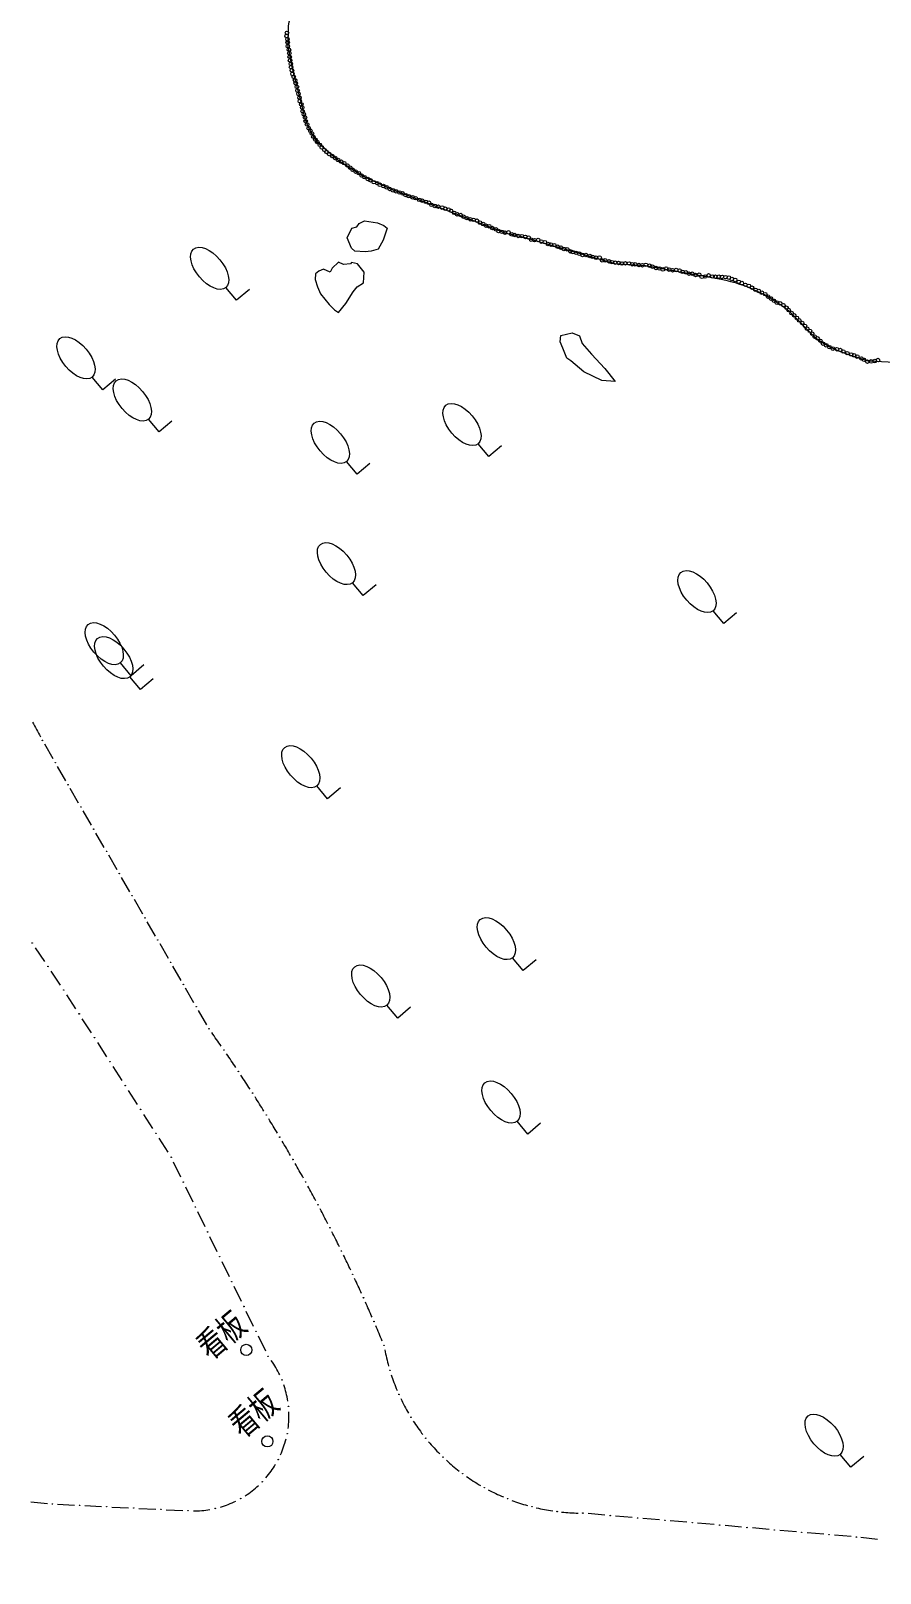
# Model space of a CAD drawing. Header units: metres. Extents: x -10443 to -4073, y -33280 to -26846.
# Drawn here: x -7958.39 to -7932.97, y -29684.37 to -29638.22 of the extents above; entities that cross this region are included whole.
import ezdxf
from ezdxf.enums import TextEntityAlignment as Align

# ---------------------------------------------------------------- set-up
doc = ezdxf.new("R2010")
doc.units = ezdxf.units.M
doc.header["$MEASUREMENT"] = 0
doc.linetypes.add('CONTINUOUS_1', pattern=[0])
doc.linetypes.add('CONTINUOUS_2', pattern=[0])
for name, color, linetype, lineweight in [('園路', 241, 'CONTINUOUS_2', 18), ('木', 254, 'CONTINUOUS_2', 18), ('木材', 241, 'CONTINUOUS_2', 18), ('構造物', 241, 'CONTINUOUS_2', 18), ('石', 241, 'CONTINUOUS_2', 18), ('護岸', 241, 'CONTINUOUS_2', 18)]:
    doc.layers.add(name, color=color, linetype=linetype, lineweight=lineweight)
doc.styles.add('MS Gothic', font='MS Gothic.ttf')

msp = doc.modelspace()

# ---------------------------------------------------------------- hatches: boundary and pattern name
at = {"layer": '園路', "linetype": 'CONTINUOUS_1', "lineweight": 18}
for points in [[(-7958.033, -29659.454, 1), (-7958.048, -29659.454, 1)], [(-7957.649, -29660.117, 1), (-7957.664, -29660.117, 1)], [(-7957.266, -29660.781, 1), (-7957.281, -29660.781, 1)], [(-7956.882, -29661.445, 1), (-7956.897, -29661.445, 1)], [(-7956.499, -29662.108, 1), (-7956.514, -29662.108, 1)], [(-7956.116, -29662.772, 1), (-7956.131, -29662.772, 1)], [(-7955.732, -29663.436, 1), (-7955.747, -29663.436, 1)], [(-7955.349, -29664.099, 1), (-7955.364, -29664.099, 1)], [(-7954.965, -29664.763, 1), (-7954.98, -29664.763, 1)], [(-7958.341, -29665.512, 1), (-7958.356, -29665.512, 1)], [(-7954.582, -29665.426, 1), (-7954.597, -29665.426, 1)], [(-7957.868, -29666.215, 1), (-7957.883, -29666.215, 1)], [(-7954.198, -29666.09, 1), (-7954.213, -29666.09, 1)], [(-7957.394, -29666.918, 1), (-7957.409, -29666.918, 1)], [(-7953.815, -29666.754, 1), (-7953.83, -29666.754, 1)], [(-7953.431, -29667.417, 1), (-7953.446, -29667.417, 1)], [(-7956.935, -29667.633, 1), (-7956.95, -29667.633, 1)], [(-7953.048, -29668.081, 1), (-7953.063, -29668.081, 1)], [(-7956.475, -29668.348, 1), (-7956.49, -29668.348, 1)], [(-7952.603, -29668.715, 1), (-7952.618, -29668.715, 1)], [(-7956.016, -29669.063, 1), (-7956.031, -29669.063, 1)], [(-7952.168, -29669.357, 1), (-7952.183, -29669.357, 1)], [(-7955.557, -29669.778, 1), (-7955.572, -29669.778, 1)], [(-7951.745, -29670.005, 1), (-7951.76, -29670.005, 1)], [(-7955.097, -29670.493, 1), (-7955.112, -29670.493, 1)], [(-7951.331, -29670.661, 1), (-7951.346, -29670.661, 1)], [(-7954.638, -29671.208, 1), (-7954.653, -29671.208, 1)], [(-7950.929, -29671.323, 1), (-7950.944, -29671.323, 1)], [(-7954.179, -29671.923, 1), (-7954.194, -29671.923, 1)], [(-7950.538, -29671.991, 1), (-7950.553, -29671.991, 1)], [(-7953.816, -29672.667, 1), (-7953.831, -29672.667, 1)], [(-7950.157, -29672.666, 1), (-7950.172, -29672.666, 1)], [(-7953.454, -29673.412, 1), (-7953.469, -29673.412, 1)], [(-7949.788, -29673.347, 1), (-7949.803, -29673.347, 1)], [(-7949.43, -29674.034, 1), (-7949.445, -29674.034, 1)], [(-7953.091, -29674.156, 1), (-7953.106, -29674.156, 1)], [(-7952.729, -29674.9, 1), (-7952.744, -29674.9, 1)], [(-7949.083, -29674.727, 1), (-7949.098, -29674.727, 1)], [(-7948.748, -29675.426, 1), (-7948.763, -29675.426, 1)], [(-7952.366, -29675.645, 1), (-7952.381, -29675.645, 1)], [(-7952.004, -29676.389, 1), (-7952.019, -29676.389, 1)], [(-7948.424, -29676.129, 1), (-7948.439, -29676.129, 1)], [(-7948.111, -29676.838, 1), (-7948.126, -29676.838, 1)], [(-7951.641, -29677.133, 1), (-7951.656, -29677.133, 1)], [(-7947.811, -29677.552, 1), (-7947.826, -29677.552, 1)], [(-7951.279, -29677.878, 1), (-7951.294, -29677.878, 1)], [(-7950.865, -29678.584, 1), (-7950.88, -29678.584, 1)], [(-7947.635, -29678.301, 1), (-7947.65, -29678.301, 1)], [(-7947.364, -29679.021, 1), (-7947.379, -29679.021, 1)], [(-7950.669, -29679.378, 1), (-7950.684, -29679.378, 1)], [(-7947.005, -29679.701, 1), (-7947.02, -29679.701, 1)], [(-7950.707, -29680.195, 1), (-7950.722, -29680.195, 1)], [(-7946.561, -29680.33, 1), (-7946.576, -29680.33, 1)], [(-7950.975, -29680.968, 1), (-7950.99, -29680.968, 1)], [(-7946.041, -29680.896, 1), (-7946.056, -29680.896, 1)], [(-7945.453, -29681.392, 1), (-7945.468, -29681.392, 1)], [(-7951.452, -29681.633, 1), (-7951.467, -29681.633, 1)], [(-7944.807, -29681.809, 1), (-7944.822, -29681.809, 1)], [(-7957.734, -29682.3, 1), (-7957.749, -29682.3, 1)], [(-7956.923, -29682.34, 1), (-7956.938, -29682.34, 1)], [(-7956.111, -29682.38, 1), (-7956.126, -29682.38, 1)], [(-7952.099, -29682.135, 1), (-7952.114, -29682.135, 1)], [(-7944.112, -29682.14, 1), (-7944.127, -29682.14, 1)], [(-7943.382, -29682.38, 1), (-7943.397, -29682.38, 1)], [(-7955.3, -29682.42, 1), (-7955.315, -29682.42, 1)], [(-7954.488, -29682.46, 1), (-7954.503, -29682.46, 1)], [(-7953.677, -29682.5, 1), (-7953.692, -29682.5, 1)], [(-7952.861, -29682.432, 1), (-7952.876, -29682.432, 1)], [(-7942.626, -29682.525, 1), (-7942.641, -29682.525, 1)], [(-7941.858, -29682.572, 1), (-7941.873, -29682.572, 1)], [(-7941.039, -29682.644, 1), (-7941.054, -29682.644, 1)], [(-7940.22, -29682.715, 1), (-7940.235, -29682.715, 1)], [(-7939.401, -29682.787, 1), (-7939.416, -29682.787, 1)], [(-7938.582, -29682.859, 1), (-7938.597, -29682.859, 1)], [(-7937.763, -29682.93, 1), (-7937.778, -29682.93, 1)], [(-7936.944, -29683.002, 1), (-7936.959, -29683.002, 1)], [(-7936.125, -29683.074, 1), (-7936.14, -29683.074, 1)], [(-7935.306, -29683.145, 1), (-7935.321, -29683.145, 1)], [(-7934.487, -29683.217, 1), (-7934.502, -29683.217, 1)], [(-7933.668, -29683.288, 1), (-7933.683, -29683.288, 1)]]:
    msp.add_hatch(color=241, dxfattribs=at).paths.add_polyline_path(points, flags=0)

# ---------------------------------------------------------------- linework, layer by layer
at = {"layer": '園路', "color": 1, "linetype": 'CONTINUOUS_1', "lineweight": 18}
for p, q in [((-7957.724, -29660.002), (-7957.974, -29659.569)), ((-7957.34, -29660.666), (-7957.59, -29660.233)), ((-7956.957, -29661.329), (-7957.207, -29660.896)), ((-7956.573, -29661.993), (-7956.823, -29661.56)), ((-7956.19, -29662.657), (-7956.44, -29662.224)), ((-7955.806, -29663.32), (-7956.056, -29662.887)), ((-7955.423, -29663.984), (-7955.673, -29663.551)), ((-7955.039, -29664.647), (-7955.289, -29664.215)), ((-7954.656, -29665.311), (-7954.906, -29664.878)), ((-7957.972, -29666.071), (-7958.252, -29665.656)), ((-7954.272, -29665.975), (-7954.522, -29665.542)), ((-7953.889, -29666.638), (-7954.139, -29666.205)), ((-7957.499, -29666.774), (-7957.778, -29666.359)), ((-7957.037, -29667.486), (-7957.307, -29667.065)), ((-7953.505, -29667.302), (-7953.756, -29666.869)), ((-7953.122, -29667.966), (-7953.372, -29667.533)), ((-7956.577, -29668.201), (-7956.848, -29667.78)), ((-7956.118, -29668.916), (-7956.388, -29668.495)), ((-7955.659, -29669.631), (-7955.929, -29669.21)), ((-7955.199, -29670.346), (-7955.47, -29669.925)), ((-7954.74, -29671.061), (-7955.01, -29670.64)), ((-7954.281, -29671.776), (-7954.551, -29671.355)), ((-7953.895, -29672.52), (-7954.114, -29672.07)), ((-7953.533, -29673.264), (-7953.752, -29672.815)), ((-7953.17, -29674.009), (-7953.389, -29673.559)), ((-7952.808, -29674.753), (-7953.027, -29674.303)), ((-7952.445, -29675.497), (-7952.664, -29675.048)), ((-7952.083, -29676.242), (-7952.302, -29675.792)), ((-7951.721, -29676.986), (-7951.939, -29676.536)), ((-7951.358, -29677.73), (-7951.577, -29677.281)), ((-7958.389, -29682.231), (-7957.892, -29682.284)), ((-7957.586, -29682.307), (-7957.086, -29682.332)), ((-7956.774, -29682.348), (-7956.275, -29682.372)), ((-7955.963, -29682.388), (-7955.463, -29682.412)), ((-7955.151, -29682.428), (-7954.652, -29682.452)), ((-7954.34, -29682.468), (-7953.84, -29682.493)), ((-7941.207, -29682.63), (-7941.705, -29682.586)), ((-7940.388, -29682.701), (-7940.886, -29682.658)), ((-7939.569, -29682.773), (-7940.067, -29682.729)), ((-7938.75, -29682.845), (-7939.248, -29682.801)), ((-7937.931, -29682.916), (-7938.429, -29682.873)), ((-7937.112, -29682.988), (-7937.61, -29682.944)), ((-7936.293, -29683.059), (-7936.791, -29683.016)), ((-7935.474, -29683.131), (-7935.972, -29683.088)), ((-7934.655, -29683.203), (-7935.153, -29683.159)), ((-7933.836, -29683.274), (-7934.334, -29683.231)), ((-7933.043, -29683.356), (-7933.54, -29683.303))]:
    msp.add_line(p, q, dxfattribs=at)
for centre in [(-7958.04, -29659.454), (-7957.657, -29660.117), (-7957.273, -29660.781), (-7956.89, -29661.445), (-7956.506, -29662.108), (-7956.123, -29662.772), (-7955.74, -29663.436), (-7955.356, -29664.099), (-7954.973, -29664.763), (-7958.349, -29665.512), (-7954.589, -29665.426), (-7957.875, -29666.215), (-7954.206, -29666.09), (-7957.402, -29666.918), (-7953.822, -29666.754), (-7953.439, -29667.417), (-7956.942, -29667.633), (-7953.055, -29668.081), (-7956.483, -29668.348), (-7952.61, -29668.715), (-7956.023, -29669.063), (-7952.176, -29669.357), (-7955.564, -29669.778), (-7951.752, -29670.005), (-7955.105, -29670.493), (-7951.339, -29670.661), (-7954.645, -29671.208), (-7950.937, -29671.323), (-7954.186, -29671.923), (-7950.545, -29671.991), (-7953.824, -29672.667), (-7950.165, -29672.666), (-7953.461, -29673.412), (-7949.795, -29673.347), (-7949.437, -29674.034), (-7953.099, -29674.156), (-7952.736, -29674.9), (-7949.09, -29674.727), (-7948.755, -29675.426), (-7952.374, -29675.645), (-7952.011, -29676.389), (-7948.431, -29676.129), (-7948.119, -29676.838), (-7951.649, -29677.133), (-7947.818, -29677.552), (-7951.286, -29677.878), (-7950.872, -29678.584), (-7947.642, -29678.301), (-7947.372, -29679.021), (-7950.676, -29679.378), (-7947.012, -29679.701), (-7950.714, -29680.195), (-7946.569, -29680.33), (-7950.983, -29680.968), (-7946.049, -29680.896), (-7945.461, -29681.392), (-7951.46, -29681.633), (-7944.814, -29681.809), (-7957.742, -29682.3), (-7956.93, -29682.34), (-7956.119, -29682.38), (-7952.106, -29682.135), (-7944.12, -29682.14), (-7943.389, -29682.38), (-7955.307, -29682.42), (-7954.496, -29682.46), (-7953.684, -29682.5), (-7952.869, -29682.432), (-7942.634, -29682.525), (-7941.866, -29682.572), (-7941.047, -29682.644), (-7940.228, -29682.715), (-7939.409, -29682.787), (-7938.59, -29682.859), (-7937.771, -29682.93), (-7936.952, -29683.002), (-7936.133, -29683.074), (-7935.314, -29683.145), (-7934.495, -29683.217), (-7933.676, -29683.288)]:
    msp.add_circle(centre, 0.0075, dxfattribs=at)
for centre, radius, start, end in [((-7931.811, -29644.832), 30.03, 207.9433, 208.8972), ((-7991.528, -29695.538), 47.266, 34.7412, 35.3473), ((-7991.528, -29695.538), 47.266, 33.802, 34.4082), ((-7991.528, -29695.538), 47.266, 32.8629, 33.469), ((-7991.528, -29695.538), 47.266, 31.9237, 32.5298), ((-7991.528, -29695.538), 47.266, 30.9845, 31.5906), ((-7991.528, -29695.538), 47.266, 30.0454, 30.6515), ((-7991.528, -29695.538), 47.266, 29.1062, 29.7123), ((-7991.528, -29695.538), 47.266, 28.167, 28.7731), ((-7991.528, -29695.538), 47.266, 27.2279, 27.834), ((-7991.528, -29695.538), 47.266, 26.2887, 26.8948), ((-7991.528, -29695.538), 47.266, 25.3495, 25.9556), ((-7991.528, -29695.538), 47.266, 24.4104, 25.0165), ((-7991.528, -29695.538), 47.266, 23.4712, 24.0773), ((-7991.528, -29695.538), 47.266, 22.532, 23.1381), ((-7941.881, -29676.551), 6.021, 190.8577, 195.6156), ((-7953.512, -29679.657), 2.849, 25.3537, 35.4094), ((-7941.881, -29676.551), 6.021, 198.1821, 202.94), ((-7953.512, -29679.657), 2.849, 8.8398, 18.8955), ((-7941.881, -29676.551), 6.021, 205.5066, 210.2645), ((-7953.512, -29679.657), 2.849, 352.3259, 2.3816), ((-7941.881, -29676.551), 6.021, 212.831, 217.589), ((-7953.512, -29679.657), 2.849, 335.812, 345.8677), ((-7941.881, -29676.551), 6.021, 220.1555, 224.9134), ((-7941.881, -29676.551), 6.021, 227.48, 232.2379), ((-7953.512, -29679.657), 2.849, 319.2981, 329.3537), ((-7953.512, -29679.657), 2.849, 302.7842, 312.8398), ((-7941.881, -29676.551), 6.021, 234.8044, 239.5623), ((-7941.881, -29676.551), 6.021, 242.1289, 246.8868), ((-7953.512, -29679.657), 2.849, 286.2703, 296.3259), ((-7941.881, -29676.551), 6.021, 249.4533, 254.2112), ((-7953.512, -29679.657), 2.849, 269.7564, 279.812), ((-7941.881, -29676.551), 6.021, 256.7778, 261.5357), ((-7941.881, -29676.551), 6.021, 264.1022, 268.8602)]:
    msp.add_arc(centre, radius, start, end, dxfattribs=at)
at = {"layer": '木', "color": 1, "linetype": 'CONTINUOUS_1', "lineweight": 18}
for p, q in [((-7952.231, -29646.286), (-7952.553, -29645.903)), ((-7951.848, -29645.965), (-7952.231, -29646.286)), ((-7956.233, -29648.963), (-7956.554, -29648.58)), ((-7955.85, -29648.642), (-7956.233, -29648.963)), ((-7954.548, -29650.225), (-7954.869, -29649.842)), ((-7954.165, -29649.904), (-7954.548, -29650.225)), ((-7944.679, -29650.959), (-7945, -29650.576)), ((-7944.296, -29650.637), (-7944.679, -29650.959)), ((-7948.62, -29651.491), (-7948.942, -29651.108)), ((-7948.237, -29651.17), (-7948.62, -29651.491)), ((-7948.438, -29655.121), (-7948.759, -29654.738)), ((-7948.055, -29654.799), (-7948.438, -29655.121)), ((-7937.646, -29655.957), (-7937.968, -29655.574)), ((-7937.263, -29655.636), (-7937.646, -29655.957)), ((-7955.388, -29657.517), (-7955.709, -29657.134)), ((-7955.005, -29657.196), (-7955.388, -29657.517)), ((-7955.105, -29657.932), (-7955.426, -29657.549)), ((-7954.722, -29657.611), (-7955.105, -29657.932)), ((-7949.504, -29661.196), (-7949.826, -29660.813)), ((-7949.121, -29660.874), (-7949.504, -29661.196)), ((-7943.649, -29666.339), (-7943.971, -29665.956)), ((-7943.266, -29666.018), (-7943.649, -29666.339)), ((-7947.408, -29667.759), (-7947.73, -29667.376)), ((-7947.025, -29667.437), (-7947.408, -29667.759)), ((-7943.511, -29671.229), (-7943.832, -29670.846)), ((-7943.128, -29670.907), (-7943.511, -29671.229)), ((-7933.84, -29681.196), (-7934.161, -29680.813)), ((-7933.457, -29680.875), (-7933.84, -29681.196))]:
    msp.add_line(p, q, dxfattribs=at)
for centre in [(-7953.035, -29645.328), (-7957.037, -29648.006), (-7955.351, -29649.268), (-7945.482, -29650.001), (-7949.424, -29650.534), (-7949.241, -29654.163), (-7938.45, -29655), (-7956.192, -29656.559), (-7955.908, -29656.975), (-7950.308, -29660.238), (-7944.453, -29665.382), (-7948.212, -29666.801), (-7944.314, -29670.271), (-7934.643, -29680.239)]:
    msp.add_ellipse(centre, major_axis=(-0.482, 0.575), ratio=0.533333, dxfattribs=at)
at = {"layer": '木材', "color": 4, "linetype": 'CONTINUOUS_2', "lineweight": 18}
for centre in [(-7950.737, -29638.379), (-7950.721, -29638.285), (-7950.705, -29638.475), (-7950.702, -29638.577), (-7950.695, -29638.682), (-7950.664, -29638.788), (-7950.649, -29638.893), (-7950.64, -29638.997), (-7950.628, -29639.106), (-7950.607, -29639.211), (-7950.598, -29639.31), (-7950.574, -29639.405), (-7950.557, -29639.512), (-7950.523, -29639.597), (-7950.479, -29639.704), (-7950.458, -29639.792), (-7950.425, -29639.899), (-7950.404, -29640.011), (-7950.377, -29640.11), (-7950.348, -29640.223), (-7950.338, -29640.325), (-7950.294, -29640.422), (-7950.268, -29640.514), (-7950.253, -29640.626), (-7950.218, -29640.719), (-7950.18, -29640.815), (-7950.164, -29640.929), (-7950.119, -29641.025), (-7950.073, -29641.133), (-7950.023, -29641.213), (-7949.976, -29641.294), (-7949.931, -29641.39), (-7949.871, -29641.479), (-7949.814, -29641.551), (-7949.737, -29641.635), (-7949.677, -29641.712), (-7949.605, -29641.784), (-7949.533, -29641.85), (-7949.461, -29641.908), (-7949.365, -29641.969), (-7949.279, -29642.029), (-7949.191, -29642.091), (-7949.094, -29642.139), (-7949.01, -29642.181), (-7948.913, -29642.251), (-7948.831, -29642.319), (-7948.756, -29642.38), (-7948.667, -29642.433), (-7948.571, -29642.482), (-7948.487, -29642.552), (-7948.4, -29642.602), (-7948.305, -29642.654), (-7948.218, -29642.696), (-7948.12, -29642.75), (-7948.019, -29642.781), (-7947.941, -29642.829), (-7947.833, -29642.868), (-7947.742, -29642.903), (-7947.649, -29642.952), (-7947.553, -29642.993), (-7947.456, -29643.025), (-7947.356, -29643.059), (-7947.258, -29643.088), (-7947.167, -29643.139), (-7947.072, -29643.17), (-7946.967, -29643.202), (-7946.872, -29643.229), (-7946.765, -29643.28), (-7946.671, -29643.305), (-7946.564, -29643.34), (-7946.473, -29643.367), (-7946.394, -29643.43), (-7946.295, -29643.461), (-7946.189, -29643.484), (-7946.079, -29643.511), (-7945.983, -29643.544), (-7945.889, -29643.568), (-7945.811, -29643.609), (-7945.717, -29643.669), (-7945.632, -29643.711), (-7945.522, -29643.734), (-7945.438, -29643.783), (-7945.342, -29643.828), (-7945.234, -29643.86), (-7945.138, -29643.879), (-7945.032, -29643.904), (-7944.948, -29643.96), (-7944.848, -29644.006), (-7944.766, -29644.052), (-7944.672, -29644.07), (-7944.574, -29644.123), (-7944.471, -29644.163), (-7944.389, -29644.21), (-7944.293, -29644.237), (-7944.195, -29644.263), (-7944.091, -29644.253), (-7943.993, -29644.313), (-7943.906, -29644.332), (-7943.797, -29644.358), (-7943.691, -29644.366), (-7943.586, -29644.389), (-7943.493, -29644.407), (-7943.412, -29644.47), (-7943.308, -29644.487), (-7943.205, -29644.483), (-7943.109, -29644.528), (-7943.003, -29644.545), (-7942.911, -29644.599), (-7942.819, -29644.618), (-7942.724, -29644.636), (-7942.619, -29644.682), (-7942.529, -29644.708), (-7942.435, -29644.747), (-7942.332, -29644.761), (-7942.241, -29644.819), (-7942.167, -29644.844), (-7942.061, -29644.866), (-7941.966, -29644.893), (-7941.877, -29644.927), (-7941.774, -29644.931), (-7941.658, -29644.96), (-7941.578, -29644.984), (-7941.467, -29645.012), (-7941.365, -29645.007), (-7941.285, -29645.09), (-7941.197, -29645.093), (-7941.083, -29645.118), (-7941, -29645.144), (-7940.894, -29645.159), (-7940.794, -29645.168), (-7940.703, -29645.183), (-7940.592, -29645.179), (-7940.483, -29645.185), (-7940.385, -29645.206), (-7940.297, -29645.21), (-7940.184, -29645.23), (-7940.084, -29645.236), (-7939.978, -29645.225), (-7939.871, -29645.248), (-7939.782, -29645.278), (-7939.675, -29645.318), (-7939.571, -29645.335), (-7939.47, -29645.361), (-7939.367, -29645.334), (-7939.282, -29645.366), (-7939.177, -29645.386), (-7939.074, -29645.382), (-7938.968, -29645.396), (-7938.882, -29645.433), (-7938.783, -29645.447), (-7938.689, -29645.487), (-7938.59, -29645.489), (-7938.386, -29645.521), (-7938.489, -29645.529), (-7938.306, -29645.584), (-7938.201, -29645.574), (-7938.1, -29645.54), (-7937.987, -29645.574), (-7937.898, -29645.577), (-7937.796, -29645.577), (-7937.699, -29645.585), (-7937.598, -29645.592), (-7937.495, -29645.605), (-7937.404, -29645.647), (-7937.306, -29645.675), (-7937.194, -29645.734), (-7937.109, -29645.771), (-7937, -29645.822), (-7936.896, -29645.854), (-7936.8, -29645.906), (-7936.7, -29645.973), (-7936.6, -29646.01), (-7936.51, -29646.059), (-7936.407, -29646.103), (-7936.325, -29646.173), (-7936.232, -29646.233), (-7936.142, -29646.301), (-7936.056, -29646.353), (-7935.96, -29646.374), (-7935.864, -29646.432), (-7935.775, -29646.505), (-7935.705, -29646.579), (-7935.617, -29646.668), (-7935.54, -29646.734), (-7935.46, -29646.812), (-7935.389, -29646.887), (-7935.3, -29646.965), (-7935.217, -29647.051), (-7935.153, -29647.137), (-7935.069, -29647.2), (-7935, -29647.282), (-7934.927, -29647.371), (-7934.843, -29647.423), (-7934.755, -29647.498), (-7934.675, -29647.582), (-7934.58, -29647.63), (-7934.482, -29647.687), (-7934.381, -29647.729), (-7934.258, -29647.749), (-7934.156, -29647.773), (-7934.07, -29647.817), (-7933.949, -29647.868), (-7933.836, -29647.907), (-7933.742, -29647.935), (-7933.652, -29647.968), (-7933.529, -29648.027), (-7933.449, -29648.065), (-7933.349, -29648.12), (-7933.233, -29648.114), (-7933.123, -29648.104), (-7933.029, -29648.074)]:
    msp.add_circle(centre, 0.0535, dxfattribs=at)
at = {"layer": '構造物', "color": 1, "linetype": 'CONTINUOUS_2', "lineweight": 18}
for centre in [(-7951.94, -29677.688), (-7951.307, -29680.425)]:
    msp.add_circle(centre, 0.167, dxfattribs=at)
at = {"layer": '石', "color": 4, "linetype": 'CONTINUOUS_2', "lineweight": 18, "flags": 128}
for points in [[(-7948.557, -29643.984), (-7948.401, -29643.911), (-7948.014, -29643.968), (-7947.822, -29644.045), (-7947.725, -29644.123), (-7947.846, -29644.484), (-7947.996, -29644.753), (-7948.197, -29644.811), (-7948.386, -29644.832), (-7948.691, -29644.817), (-7948.795, -29644.73), (-7948.924, -29644.418), (-7948.78, -29644.128), (-7948.627, -29644.09), (-7948.557, -29643.984)], [(-7949.175, -29646.648), (-7948.961, -29646.378), (-7948.738, -29646.032), (-7948.617, -29645.878), (-7948.431, -29645.759), (-7948.407, -29645.447), (-7948.61, -29645.198), (-7948.791, -29645.154), (-7948.823, -29645.191), (-7949.029, -29645.211), (-7949.182, -29645.148), (-7949.365, -29645.323), (-7949.424, -29645.441), (-7949.627, -29645.357), (-7949.767, -29645.411), (-7949.87, -29645.497), (-7949.879, -29645.664), (-7949.808, -29645.881), (-7949.72, -29646.087), (-7949.46, -29646.415), (-7949.298, -29646.571), (-7949.175, -29646.648)], [(-7942.527, -29647.343), (-7942.186, -29647.256), (-7941.965, -29647.349), (-7941.882, -29647.581), (-7941.602, -29647.896), (-7941.203, -29648.324), (-7940.896, -29648.718), (-7941.299, -29648.683), (-7941.834, -29648.424), (-7942.226, -29648.101), (-7942.348, -29648.021), (-7942.465, -29647.721), (-7942.543, -29647.532), (-7942.527, -29647.343)]]:
    msp.add_lwpolyline(points, dxfattribs=at)
at = {"layer": '護岸', "color": 1, "lineweight": 18, "flags": 128}
msp.add_lwpolyline([(-7868.595, -29568.482, 0.029871), (-7869, -29568.531), (-7869.249, -29568.965, -0.04263), (-7869.389, -29569.279), (-7870.132, -29569.822), (-7870.505, -29569.965), (-7871.156, -29570.005), (-7871.545, -29570.011), (-7872.673, -29569.516, 0.064147), (-7873.074, -29569.335), (-7873.355, -29569.013), (-7873.96, -29568.832), (-7875.508, -29568.368), (-7875.775, -29568.37), (-7875.905, -29568.4), (-7876.185, -29568.196), (-7876.919, -29567.952, 0.030306), (-7877.59, -29567.752), (-7877.98, -29567.699), (-7878.845, -29567.87), (-7880.679, -29568.479), (-7881.065, -29568.744, 0.013808), (-7882.353, -29570.475), (-7882.401, -29570.802), (-7882.751, -29570.921), (-7882.99, -29571.424), (-7884.185, -29572.877, -0.002837), (-7885.309, -29574.665), (-7885.362, -29575.66), (-7886.078, -29575.821), (-7887.497, -29577.832), (-7887.514, -29578.613), (-7888.219, -29578.815), (-7888.535, -29579.252), (-7891.771, -29583.877), (-7893.482, -29586.409), (-7893.717, -29586.803), (-7894.095, -29587.453, 0.206193), (-7894.605, -29589.277), (-7895.828, -29589.915), (-7897.406, -29591.306), (-7897.614, -29591.795), (-7898.13, -29591.726), (-7898.9, -29592.336), (-7899.604, -29593.04), (-7900.335, -29593.024), (-7900.62, -29592.641), (-7902.301, -29592.418), (-7904.072, -29592.463), (-7904.936, -29592.375), (-7906.598, -29591.238), (-7908.054, -29589.857), (-7909.406, -29587.434), (-7910.178, -29586.632), (-7910.6, -29585.943), (-7911.814, -29584.8), (-7916.79, -29587.316), (-7916.016, -29588.494), (-7915.934, -29590.292), (-7914.872, -29592.029), (-7913.061, -29593.219), (-7913.442, -29594.019), (-7913.509, -29594.078), (-7913.613, -29594.394), (-7913.565, -29595.065), (-7913.482, -29595.601), (-7913.547, -29595.7), (-7913.533, -29595.937), (-7913.317, -29596.478), (-7913.19, -29596.987), (-7913.061, -29597.154), (-7912.949, -29597.287), (-7912.882, -29597.338), (-7912.825, -29597.345), (-7912.698, -29597.361), (-7912.758, -29597.771), (-7912.423, -29597.828), (-7912.333, -29598.266), (-7912, -29598.823), (-7911.677, -29599.318), (-7911.311, -29599.643), (-7910.991, -29599.677), (-7910.774, -29599.904), (-7910.044, -29601.105), (-7909.642, -29601.555), (-7909.178, -29602.507), (-7908.906, -29603.458), (-7908.611, -29605.234), (-7908.705, -29606.122, -0.05449), (-7908.828, -29606.758), (-7908.629, -29607.301), (-7908.253, -29607.77), (-7907.925, -29608.423), (-7907.795, -29608.769), (-7907.855, -29609.17), (-7908.086, -29610.002), (-7908.431, -29611.685), (-7908.655, -29612.797), (-7909.604, -29614.611), (-7910.291, -29615.384), (-7911.898, -29616.456), (-7912.989, -29616.978), (-7913.477, -29617.263), (-7914.09, -29617.692), (-7915.816, -29618.29), (-7915.771, -29618.435), (-7916.471, -29618.72), (-7917.178, -29618.875), (-7917.797, -29619.414), (-7919.295, -29620.042), (-7920.532, -29620.694), (-7920.927, -29620.718), (-7921.882, -29621.144), (-7923.4, -29621.284), (-7923.971, -29621.249), (-7924.141, -29621.351), (-7924.832, -29621.747), (-7925.115, -29622.009), (-7925.848, -29622.592), (-7926.118, -29622.655), (-7926.754, -29623.193), (-7927.5, -29623.724), (-7928.092, -29623.973), (-7928.606, -29624.026), (-7929.321, -29624.217, 0.053336), (-7931.424, -29624.537), (-7933.012, -29624.865), (-7933.285, -29625.015), (-7934.365, -29625.551), (-7935.398, -29626.309), (-7935.65, -29626.451, 0.163573), (-7938.102, -29627.144), (-7938.829, -29628.02), (-7939.263, -29628.198), (-7939.862, -29628.126), (-7940.125, -29628.256), (-7941.298, -29629.283), (-7942.749, -29630.051), (-7943.527, -29630.868), (-7944.692, -29632), (-7945.383, -29632.603), (-7945.793, -29633.115), (-7946.393, -29633.457), (-7946.97, -29633.638, -0.199454), (-7947.741, -29634.206), (-7948.46, -29635.048), (-7948.602, -29635.406), (-7948.893, -29635.706), (-7949.142, -29635.949), (-7949.885, -29636.555, 0.147138), (-7950.689, -29638.074), (-7950.691, -29638.689), (-7950.564, -29639.352), (-7950.267, -29640.52, 0.108193), (-7949.829, -29641.537), (-7949.193, -29642.096), (-7948.405, -29642.587), (-7947.553, -29642.982), (-7946.674, -29643.31), (-7944.194, -29644.268), (-7943.745, -29644.369), (-7940.903, -29645.181), (-7939.992, -29645.245), (-7937.726, -29645.657, -0.124988), (-7935.685, -29646.613), (-7934.915, -29647.398, 0.084508), (-7933.94, -29647.892), (-7933.328, -29648.101), (-7932.524, -29648.139, -0.048677), (-7931.991, -29648.065), (-7931.451, -29648.326), (-7930.916, -29648.63), (-7930.522, -29648.843), (-7928.945, -29649.268), (-7927.522, -29649.836, -0.110064), (-7926.338, -29650.654), (-7925.989, -29651.305), (-7925.701, -29651.686), (-7925.511, -29652.01), (-7925.158, -29652.304), (-7924.193, -29652.894), (-7924.219, -29653.507), (-7924.062, -29654.081, -0.097033), (-7922.892, -29655.401), (-7922.527, -29655.905), (-7922.135, -29657.185), (-7922.006, -29657.69), (-7921.808, -29657.834), (-7921.437, -29658.518), (-7921.443, -29659.922), (-7921.759, -29660.076), (-7922.195, -29660.563), (-7922.384, -29661.084, 0.533567), (-7923.201, -29662.506), (-7923.376, -29663.201, 0.085308), (-7922.439, -29665.71), (-7921.618, -29667.041), (-7921.489, -29667.614), (-7921.469, -29668.344, 0.243514), (-7920.76, -29670.341), (-7920.185, -29670.913), (-7919.95, -29671.439), (-7920.021, -29671.625), (-7920.105, -29671.852), (-7920.023, -29672.135), (-7919.806, -29672.437), (-7919.311, -29672.994), (-7919.182, -29673.604), (-7919.411, -29673.791), (-7919.434, -29674.397), (-7919.204, -29674.893), (-7919.03, -29675.386), (-7918.942, -29675.742), (-7918.933, -29676.08), (-7919.068, -29676.251), (-7919.33, -29676.53), (-7919.912, -29676.68), (-7920.392, -29676.963), (-7920.372, -29677.429), (-7919.855, -29678.597), (-7920.012, -29679.811), (-7920.531, -29680.277), (-7920.917, -29680.297), (-7921.286, -29680.552), (-7921.108, -29681.074), (-7922.042, -29681.277), (-7922.355, -29681.36), (-7922.563, -29681.782), (-7922.751, -29681.932), (-7922.86, -29682.066), (-7922.973, -29682.23), (-7923.031, -29682.344), (-7923.185, -29682.626), (-7923.395, -29683.469), (-7923.095, -29685.49), (-7916.539, -29687.802), (-7913.516, -29687.753), (-7911.157, -29686.371), (-7911.279, -29685.962), (-7910.545, -29685.223), (-7908.812, -29684.26), (-7907.921, -29683.844), (-7907.087, -29682.99), (-7905.832, -29682.29), (-7904.774, -29681.922), (-7904.395, -29682.167), (-7903.299, -29681.457), (-7903.231, -29680.751), (-7901.99, -29679.867), (-7901.136, -29680.022), (-7900.382, -29679.73), (-7899.461, -29679.076), (-7899.379, -29678.921), (-7898.782, -29677.995), (-7897.185, -29676.938), (-7895.135, -29675.353), (-7894.717, -29675.28), (-7894.011, -29675.512), (-7893.347, -29675.093), (-7892.837, -29674.539), (-7892.975, -29673.592), (-7892.134, -29672.842), (-7891.448, -29672.559), (-7890.771, -29672.914), (-7889.835, -29672.214), (-7889.475, -29671.951), (-7889.218, -29672.022), (-7888.378, -29671.306), (-7888.28, -29670.967), (-7887.467, -29670.227), (-7887.01, -29670.025), (-7886.139, -29669.179), (-7885.765, -29669.055), (-7885.035, -29669.415), (-7884.652, -29670.002), (-7884.636, -29670.316), (-7884.078, -29670.497), (-7883.837, -29669.538), (-7882.829, -29669.712), (-7882.545, -29670.615), (-7882.24, -29671.171), (-7881.469, -29671.242), (-7881.084, -29670.563), (-7878.781, -29672.073), (-7878.558, -29672.422), (-7878.053, -29672.591), (-7877.551, -29672.509), (-7876.56, -29672.632), (-7875.947, -29672.898), (-7875.621, -29673.35), (-7875.117, -29674.048), (-7872.773, -29675.256), (-7872.601, -29674.979), (-7871.969, -29675.194), (-7871.617, -29675.47), (-7871.356, -29675.834), (-7871.034, -29676.148), (-7870.958, -29676.236), (-7870.426, -29676.832), (-7870.154, -29677.027), (-7870.019, -29677.04), (-7869.869, -29677.193), (-7869.571, -29677.512), (-7868.191, -29679.01), (-7867.21, -29679.786), (-7867.005, -29679.854), (-7865.934, -29680.409), (-7865.579, -29680.426), (-7864.921, -29680.318), (-7864.518, -29680.075, -0.071739), (-7862.92, -29679.538), (-7862.284, -29680.116), (-7861.189, -29680.086), (-7860.614, -29679.769), (-7860.712, -29679.142), (-7861.785, -29678.561), (-7861.657, -29678.144), (-7861.103, -29677.588, -0.005668), (-7859.653, -29676.139), (-7858.794, -29675.252), (-7858.254, -29675.455), (-7857.938, -29675.311), (-7857.404, -29674.768), (-7857.243, -29674.433), (-7856.678, -29674.228), (-7856.161, -29673.821), (-7855.804, -29673.395, -0.003363), (-7855.766, -29673.156), (-7855.921, -29672.879), (-7854.648, -29671.906), (-7853.483, -29671.023), (-7852.471, -29670.394), (-7851.622, -29670.049, 0.029878), (-7850.291, -29669.661), (-7848.85, -29669.255), (-7846.634, -29668.219), (-7845.954, -29667.845), (-7844.841, -29667.435), (-7844.615, -29667.464), (-7844.38, -29668.058), (-7843.98, -29668.622), (-7843.185, -29668.324), (-7842.136, -29667.493), (-7840.605, -29665.862), (-7838.338, -29662.988), (-7838.406, -29662.436, -0.258163), (-7838.793, -29660.393), (-7838.51, -29659.785), (-7838.069, -29658.974, 0.065209), (-7836.912, -29656.279), (-7836.659, -29655.464), (-7835.98, -29654.094), (-7835.353, -29653.05), (-7834.473, -29652.183), (-7834.874, -29651.647), (-7834.426, -29650.698), (-7834.252, -29650.193), (-7833.957, -29649.645), (-7833.855, -29648.665), (-7833.486, -29647.977), (-7832.559, -29646.625), (-7832.129, -29645.714), (-7831.769, -29645.692), (-7831.368, -29645.248), (-7831.063, -29644.96), (-7831.124, -29644.608), (-7831.31, -29644.602), (-7833.187, -29642.596, -0.287103), (-7833.729, -29640.253), (-7833.476, -29639.432), (-7833.301, -29639.16), (-7832.547, -29638.373), (-7832.437, -29637.964), (-7832.176, -29637.805), (-7832.094, -29637.533), (-7831.953, -29637.387), (-7831.739, -29637.277), (-7830.787, -29636.918), (-7830.673, -29636.982), (-7830.557, -29637.032), (-7830.206, -29636.642), (-7829.576, -29636.514), (-7829.231, -29636.384), (-7828.961, -29636.243), (-7828.462, -29636.267), (-7828.307, -29636.149), (-7827.96, -29635.774), (-7827.44, -29635.529), (-7826.741, -29635.564), (-7826.395, -29635.648), (-7826.211, -29635.418), (-7825.864, -29635.19), (-7825.253, -29635.116), (-7824.874, -29635.049), (-7823.648, -29634.951), (-7823.548, -29634.839), (-7822.813, -29634.621), (-7821.931, -29634.555), (-7821.384, -29634.288), (-7820.718, -29634.283), (-7820.375, -29634.211), (-7819.97, -29634.336), (-7819.839, -29634.11), (-7819.27, -29633.892), (-7818.972, -29633.876), (-7818.255, -29633.721), (-7817.997, -29633.796), (-7817.611, -29633.72), (-7817.252, -29633.347), (-7816.733, -29633.118), (-7816.552, -29633.05), (-7816.355, -29633.076), (-7816.071, -29633.172), (-7815.97, -29633.107), (-7815.86, -29632.792), (-7815.353, -29632.474), (-7815.057, -29632.206), (-7814.479, -29631.935), (-7814.345, -29631.973), (-7814.124, -29631.969), (-7814.023, -29631.908), (-7813.881, -29631.476), (-7813.485, -29631.078), (-7813.322, -29631.018), (-7813.185, -29630.946), (-7813.097, -29630.462), (-7812.882, -29630.11), (-7812.699, -29630.045), (-7812.298, -29629.757), (-7812.082, -29628.983), (-7812.074, -29628.843), (-7811.781, -29628.587), (-7811.398, -29628.502), (-7811.214, -29628.326), (-7811.169, -29628.067), (-7811.128, -29627.771), (-7811.151, -29627.426), (-7810.925, -29627.123), (-7810.793, -29626.98), (-7810.652, -29626.768), (-7810.664, -29626.431), (-7810.518, -29626.303), (-7810.337, -29626.188), (-7810.095, -29626.063), (-7810.141, -29625.828), (-7810.117, -29625.528), (-7809.934, -29625.255), (-7809.838, -29625.066), (-7809.509, -29624.752), (-7809.419, -29624.35), (-7809.214, -29624.297), (-7809.249, -29623.998), (-7808.935, -29623.898), (-7809.025, -29623.714), (-7809.025, -29623.541), (-7808.97, -29623.286), (-7808.527, -29622.836), (-7808.115, -29622.087), (-7808.008, -29621.737), (-7807.977, -29621.489), (-7807.363, -29620.464), (-7807.257, -29620.462), (-7807.221, -29619.945), (-7807.042, -29619.569), (-7806.797, -29619.291), (-7806.787, -29618.942), (-7806.681, -29618.528), (-7806.514, -29618.325), (-7806.335, -29618.214), (-7806.37, -29618.032), (-7806.228, -29617.619), (-7805.358, -29615.303), (-7805.212, -29615.039, 0.001291), (-7805.172, -29614.889), (-7804.674, -29612.675), (-7804.446, -29610.637), (-7804.335, -29609.334), (-7804.542, -29608.53), (-7804.705, -29607.562), (-7805.075, -29606.528), (-7805.239, -29605.633, 0.014745), (-7805.646, -29605.063), (-7805.849, -29604.648), (-7806.516, -29604.103), (-7807.214, -29603.764), (-7808.052, -29603.077), (-7809.09, -29602.212), (-7809.861, -29601.783), (-7810.432, -29601.46), (-7811.848, -29600.828), (-7812.732, -29600.534), (-7813.195, -29600.344), (-7813.398, -29600.366), (-7814.402, -29600.187), (-7815.164, -29599.691), (-7816.959, -29598.273, -0.079496), (-7819.118, -29596.718), (-7820.089, -29595.643), (-7820.335, -29595.206), (-7821.178, -29594.046), (-7821.937, -29592.976), (-7822.487, -29592.112), (-7823.338, -29591.094), (-7823.47, -29590.394), (-7824.817, -29586.479), (-7825.057, -29585.849), (-7825.809, -29585.412), (-7826.196, -29584.79), (-7826.154, -29584.582), (-7826.451, -29583.724), (-7826.46, -29582.762), (-7826.439, -29581.798), (-7826.273, -29580.856), (-7825.836, -29579.98), (-7825.696, -29579.494), (-7825.739, -29578.701), (-7825.89, -29578.162), (-7825.963, -29576.263), (-7825.944, -29575.604), (-7825.708, -29573.369), (-7825.798, -29572.338), (-7825.619, -29571.937), (-7825.558, -29571.608), (-7825.516, -29570.319), (-7825.614, -29569.25), (-7825.579, -29568.705), (-7825.549, -29567.747), (-7825.302, -29567.04), (-7824.938, -29565.765), (-7824.683, -29565.124, -0.012514), (-7824.554, -29564.462), (-7824.521, -29563.198), (-7824.434, -29562.748), (-7824.306, -29562.093, -0.005852), (-7824.223, -29561.598), (-7823.787, -29559.421), (-7823.483, -29558.351), (-7823.021, -29557.423, 0.024904), (-7822.646, -29556.301), (-7822.24, -29554.895), (-7821.885, -29553.37), (-7821.536, -29551.16), (-7821.918, -29549.185), (-7822.689, -29546.011), (-7822.995, -29545.234, -0.085214), (-7824.202, -29542.287), (-7824.289, -29540.805), (-7823.991, -29539.451), (-7824.166, -29538.016), (-7828.361, -29535.995), (-7828.571, -29534.946), (-7830.426, -29534.306), (-7830.977, -29534.736), (-7832.506, -29535.568), (-7832.824, -29536.257), (-7833.098, -29536.649), (-7833.228, -29536.794, 0.017968), (-7833.598, -29537.164), (-7834.172, -29537.984), (-7834.515, -29538.88), (-7835.467, -29540.282), (-7835.85, -29540.703), (-7835.98, -29540.74, 0.022894), (-7836.099, -29540.912), (-7836.798, -29541.332), (-7837.283, -29542.141), (-7837.557, -29542.766), (-7837.722, -29542.972), (-7837.976, -29543.555), (-7838.189, -29543.654), (-7838.405, -29544.093), (-7838.919, -29544.597), (-7839.78, -29545.2), (-7839.969, -29545.435, 0.01984), (-7840.269, -29545.443), (-7840.733, -29545.812), (-7841.087, -29546.201), (-7841.298, -29546.263), (-7841.675, -29546.731), (-7841.637, -29546.815), (-7841.648, -29546.919), (-7841.921, -29547.01), (-7842.247, -29547.64), (-7842.268, -29547.82), (-7842.441, -29548.435), (-7843.271, -29549.781, 0.018812), (-7844.069, -29550.388), (-7844.542, -29550.916), (-7845.146, -29551.749), (-7846.05, -29552.552), (-7846.309, -29552.7), (-7846.513, -29552.922), (-7846.705, -29552.981), (-7847.221, -29553.383), (-7847.27, -29553.523), (-7847.292, -29553.655), (-7847.443, -29553.739), (-7847.542, -29553.668), (-7848.214, -29554.266), (-7848.226, -29554.359), (-7848.282, -29554.435), (-7848.584, -29554.534), (-7849.39, -29555.001), (-7849.533, -29555.275, 0.004378), (-7849.591, -29555.189), (-7850.344, -29555.541), (-7850.945, -29555.992), (-7850.899, -29556.059), (-7850.983, -29556.226), (-7851.688, -29556.743), (-7852.305, -29557.455), (-7852.914, -29558.489), (-7852.965, -29558.787), (-7853.409, -29559.346, 0.004103), (-7853.675, -29559.451), (-7853.846, -29559.598), (-7854.127, -29559.728), (-7854.404, -29559.758), (-7854.435, -29559.864), (-7854.709, -29559.951), (-7855.451, -29560.562), (-7856.458, -29561.198), (-7857.064, -29561.628), (-7857.453, -29561.898), (-7857.667, -29562.115), (-7857.686, -29562.235), (-7857.92, -29562.396), (-7858.432, -29562.903), (-7858.624, -29562.993), (-7858.793, -29563.351), (-7859.81, -29564.005), (-7860.233, -29564.423), (-7860.709, -29564.747), (-7861.111, -29564.853), (-7861.6, -29565.04), (-7862.201, -29565.472), (-7862.597, -29565.574), (-7863.054, -29566.009), (-7863.731, -29566.374), (-7864.033, -29566.496), (-7864.623, -29566.969, -0.003909), (-7864.781, -29567.052), (-7865.202, -29567.249), (-7865.702, -29567.398), (-7866.014, -29567.624), (-7866.723, -29567.905), (-7867.435, -29568.088), (-7867.454, -29568.214), (-7868.424, -29568.362)], format="xyb", dxfattribs=at)

# ---------------------------------------------------------------- texts
at = {"layer": '構造物', "style": 'MS Gothic'}
for p, p2 in [((-7953.022, -29678.017), (-7951.873, -29677.052)), ((-7952.059, -29680.355), (-7950.91, -29679.391))]:
    msp.add_text('看板', height=0.75, rotation=40, dxfattribs=at).set_placement(p, p2, align=Align.FIT)

doc.saveas('drawing.dxf')
